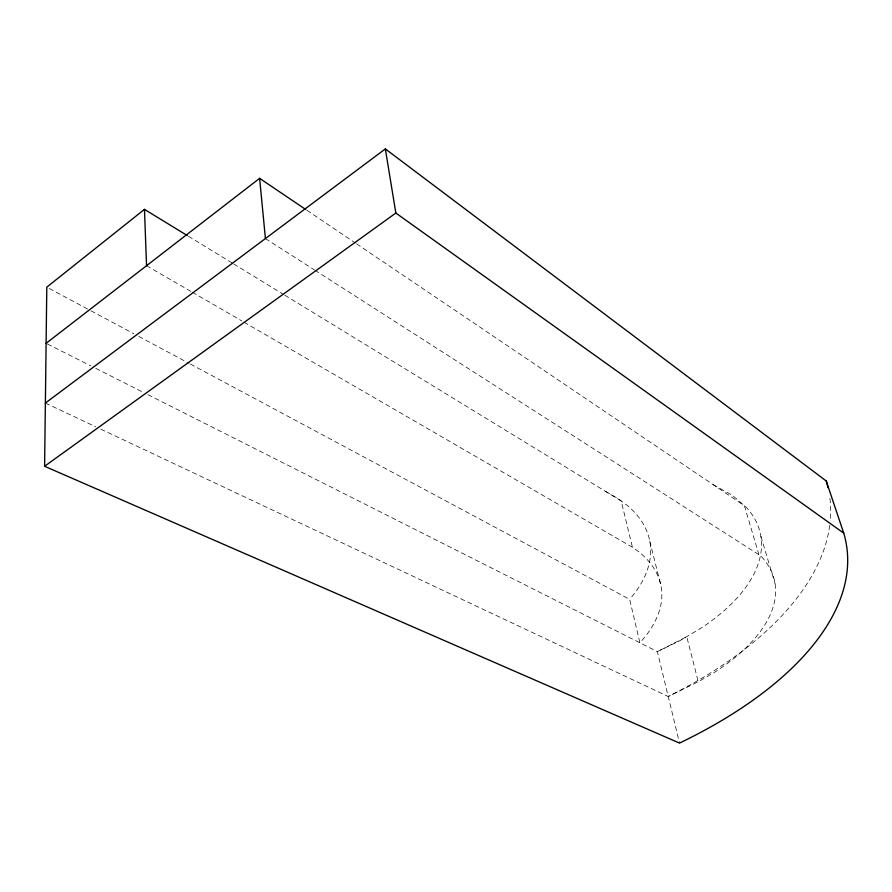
<?xml version="1.0" encoding="UTF-8"?>
<svg xmlns="http://www.w3.org/2000/svg" width="892" height="892" viewBox="0 0 892 892"><rect width="100%" height="100%" fill="white"/><g stroke="black" fill="none" stroke-linecap="round" stroke-linejoin="round"><path stroke-width="0.67" stroke-dasharray="4.46 3.34" d="M100.74 429.141L668.231 696.507L698.269 681.711L713.678 672.836A207.312 98.399 -11.9 0 0 760.876 555.995L315.813 270.8M45.381 403.061L95.712 426.766M47.354 343.955L90.839 365.887M95.801 368.385L143.01 392.201M147.972 394.699L657.371 651.617L679.514 743.092M49.25 288.462L89.746 310.148M90.973 310.806L133.923 333.809M138.829 336.44L189.137 363.39M190.364 364.048L629.652 599.346L639.899 642.809A200.678 97.507 -9.8 0 0 639.062 551.97L632.439 547.275L243.003 321.611M713.176 484.657L732.142 495.172L746.504 507.559A203.108 101.766 -11.9 0 1 701.792 627.656L680.629 640.3L657.371 651.617L686.74 636.654L698.269 681.711M605.735 491.525L617.643 498.349L627.79 505.887A196.809 100.495 -9.7 0 1 629.652 599.346M146.544 265.716L191.156 291.572M192.36 292.264L241.788 320.908M188.457 236.269L232.444 263.173M233.637 263.898L283.567 294.449M284.76 295.174L621.222 501.003L632.439 547.275M265.426 238.554L314.642 270.053M306.937 210.3L355.406 243.037M356.566 243.817L744.419 505.764L758.78 554.267M760.909 536.382L775.092 583.814M649.811 541.299L661.061 586.211M829.894 498.349A394.387 201.927 -9.5 0 1 830.196 521.218M829.738 525.254A394.387 201.927 -9.5 0 1 668.231 696.507"/><path stroke-width="1.34" d="M45.381 403.061L385.344 148.908L826.237 480.989L843.732 533.137A403.608 195.08 -9.7 0 1 679.514 743.092L44.6 466.271L46.797 287.146L144.471 209.364L187.275 235.544M46.105 343.32L259.617 178.344L305.778 209.52M44.6 466.271L395.847 213.043L385.344 148.908M395.847 213.043L843.732 533.137M259.617 178.344L265.426 238.554M144.471 209.364L146.544 265.716M826.237 480.989A394.387 201.927 -9.5 0 1 827.999 487.634"/></g></svg>
